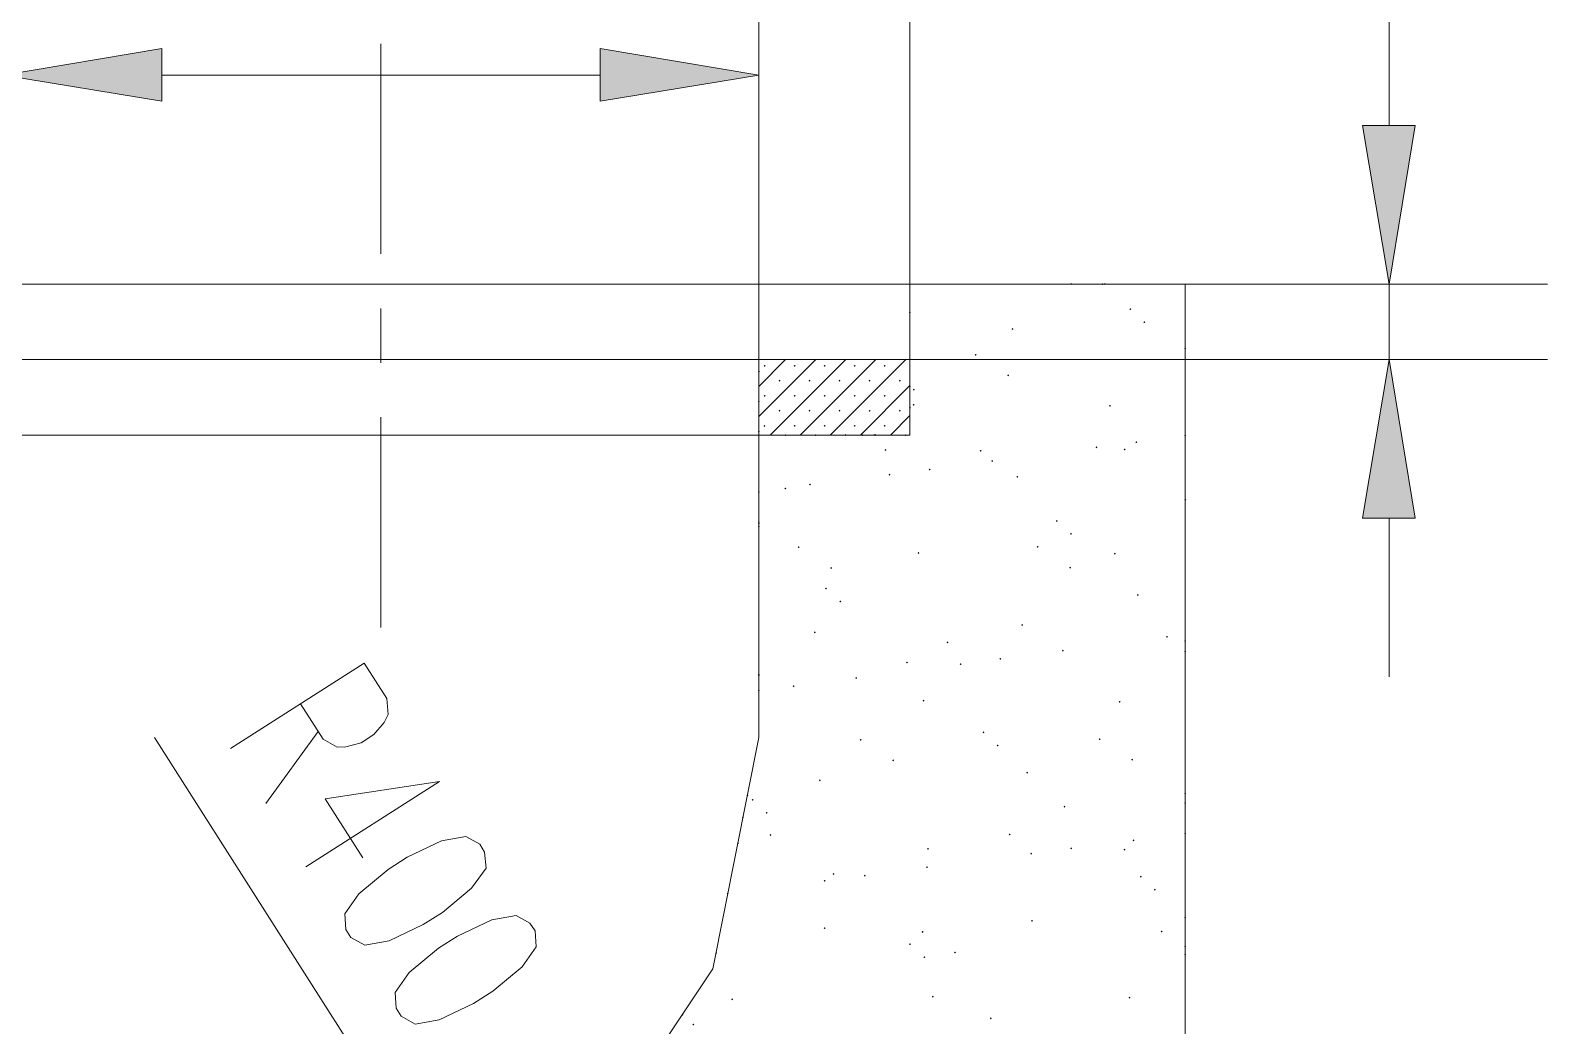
# Model space of a CAD drawing. Header units: millimetres. Extents: x 0 to 414, y 0 to 292.
# Drawn here: x 310.73 to 330.51, y 231.49 to 244.46 of the extents above; entities that cross this region are included whole.
import ezdxf

# ---------------------------------------------------------------- set-up
doc = ezdxf.new("R2010")
doc.units = ezdxf.units.MM

msp = doc.modelspace()

# ---------------------------------------------------------------- hatches: boundary and pattern name
h = msp.add_hatch(color=0)
h.dxf.hatch_style = 2
h.paths.add_polyline_path([(312.448222, 244.224528), (310.380944, 243.878806), (312.448222, 243.536611)])
h = msp.add_hatch(color=0)
h.dxf.hatch_style = 2
h.paths.add_polyline_path([(318.159694, 244.224528), (320.226972, 243.878806), (318.159694, 243.536611)])
h = msp.add_hatch(color=0)
h.dxf.hatch_style = 2
h.paths.add_polyline_path([(328.093917, 243.222639), (328.439639, 241.155361), (328.781833, 243.222639)])
h = msp.add_hatch(color=0)
h.dxf.hatch_style = 2
h.paths.add_polyline_path([(324.298028, 241.142308), (324.284975, 241.155361), (324.298028, 241.168414), (324.311081, 241.155361)])
h = msp.add_hatch(color=0)
h.dxf.hatch_style = 2
h.paths.add_polyline_path([(324.298028, 241.142308), (324.284975, 241.155361), (324.298028, 241.168414), (324.311081, 241.155361)])
h = msp.add_hatch(color=0)
h.dxf.hatch_style = 2
h.paths.add_polyline_path([(324.70725, 241.142308), (324.694197, 241.155361), (324.70725, 241.168414), (324.720303, 241.155361)])
h = msp.add_hatch(color=0)
h.dxf.hatch_style = 2
h.paths.add_polyline_path([(324.70725, 241.142308), (324.694197, 241.155361), (324.70725, 241.168414), (324.720303, 241.155361)])
h = msp.add_hatch(color=0)
h.dxf.hatch_style = 2
h.paths.add_polyline_path([(324.70725, 241.142308), (324.694197, 241.155361), (324.70725, 241.168414), (324.720303, 241.155361)])
h = msp.add_hatch(color=0)
h.dxf.hatch_style = 2
h.paths.add_polyline_path([(324.735472, 241.142308), (324.722419, 241.155361), (324.735472, 241.168414), (324.748525, 241.155361)])
h = msp.add_hatch(color=0)
h.dxf.hatch_style = 2
h.paths.add_polyline_path([(324.735472, 241.142308), (324.722419, 241.155361), (324.735472, 241.168414), (324.748525, 241.155361)])
h = msp.add_hatch(color=0)
h.dxf.hatch_style = 2
h.paths.add_polyline_path([(324.735472, 241.142308), (324.722419, 241.155361), (324.735472, 241.168414), (324.748525, 241.155361)])
h = msp.add_hatch(color=0)
h.dxf.hatch_style = 2
h.paths.add_polyline_path([(322.195472, 240.768364), (322.182419, 240.781417), (322.195472, 240.794469), (322.208525, 240.781417)])
h = msp.add_hatch(color=0)
h.dxf.hatch_style = 2
h.paths.add_polyline_path([(322.195472, 240.768364), (322.182419, 240.781417), (322.195472, 240.794469), (322.208525, 240.781417)])
h = msp.add_hatch(color=0)
h.dxf.hatch_style = 2
h.paths.add_polyline_path([(322.195472, 240.768364), (322.182419, 240.781417), (322.195472, 240.794469), (322.208525, 240.781417)])
h = msp.add_hatch(color=0)
h.dxf.hatch_style = 2
h.paths.add_polyline_path([(325.067083, 240.814225), (325.054031, 240.827278), (325.067083, 240.840331), (325.080136, 240.827278)])
h = msp.add_hatch(color=0)
h.dxf.hatch_style = 2
h.paths.add_polyline_path([(325.250528, 240.644892), (325.237475, 240.657944), (325.250528, 240.670997), (325.263581, 240.657944)])
h = msp.add_hatch(color=0)
h.dxf.hatch_style = 2
h.paths.add_polyline_path([(323.5325, 240.556697), (323.519447, 240.56975), (323.5325, 240.582803), (323.545553, 240.56975)])
h = msp.add_hatch(color=0)
h.dxf.hatch_style = 2
h.paths.add_polyline_path([(325.783222, 240.306225), (325.770169, 240.319278), (325.783222, 240.332331), (325.796275, 240.319278)])
h = msp.add_hatch(color=0)
h.dxf.hatch_style = 2
h.paths.add_polyline_path([(320.301056, 240.076919), (320.288003, 240.089972), (320.301056, 240.103025), (320.314108, 240.089972)])
h = msp.add_hatch(color=0)
h.dxf.hatch_style = 2
h.paths.add_polyline_path([(320.692639, 240.076919), (320.679586, 240.089972), (320.692639, 240.103025), (320.705692, 240.089972)])
h = msp.add_hatch(color=0)
h.dxf.hatch_style = 2
h.paths.add_polyline_path([(321.084222, 240.076919), (321.071169, 240.089972), (321.084222, 240.103025), (321.097275, 240.089972)])
h = msp.add_hatch(color=0)
h.dxf.hatch_style = 2
h.paths.add_polyline_path([(321.475806, 240.076919), (321.462753, 240.089972), (321.475806, 240.103025), (321.488858, 240.089972)])
h = msp.add_hatch(color=0)
h.dxf.hatch_style = 2
h.paths.add_polyline_path([(321.867389, 240.076919), (321.854336, 240.089972), (321.867389, 240.103025), (321.880442, 240.089972)])
h = msp.add_hatch(color=0)
h.dxf.hatch_style = 2
h.paths.add_polyline_path([(323.052722, 240.221558), (323.039669, 240.234611), (323.052722, 240.247664), (323.065775, 240.234611)])
h = msp.add_hatch(color=0)
h.dxf.hatch_style = 2
h.paths.add_polyline_path([(325.783222, 240.158058), (325.770169, 240.171111), (325.783222, 240.184164), (325.796275, 240.171111)])
h = msp.add_hatch(color=0)
h.dxf.hatch_style = 2
h.paths.add_polyline_path([(328.093917, 238.103833), (328.439639, 240.171111), (328.781833, 238.103833)])
h = msp.add_hatch(color=0)
h.dxf.hatch_style = 2
h.paths.add_polyline_path([(320.226972, 240.002836), (320.213919, 240.015889), (320.226972, 240.028942), (320.240025, 240.015889)])
h = msp.add_hatch(color=0)
h.dxf.hatch_style = 2
h.paths.add_polyline_path([(320.495083, 239.882892), (320.482031, 239.895944), (320.495083, 239.908997), (320.508136, 239.895944)])
h = msp.add_hatch(color=0)
h.dxf.hatch_style = 2
h.paths.add_polyline_path([(320.886667, 239.882892), (320.873614, 239.895944), (320.886667, 239.908997), (320.899719, 239.895944)])
h = msp.add_hatch(color=0)
h.dxf.hatch_style = 2
h.paths.add_polyline_path([(321.27825, 239.882892), (321.265197, 239.895944), (321.27825, 239.908997), (321.291303, 239.895944)])
h = msp.add_hatch(color=0)
h.dxf.hatch_style = 2
h.paths.add_polyline_path([(321.669833, 239.882892), (321.656781, 239.895944), (321.669833, 239.908997), (321.682886, 239.895944)])
h = msp.add_hatch(color=0)
h.dxf.hatch_style = 2
h.paths.add_polyline_path([(322.064944, 239.882892), (322.051892, 239.895944), (322.064944, 239.908997), (322.077997, 239.895944)])
h = msp.add_hatch(color=0)
h.dxf.hatch_style = 2
h.paths.add_polyline_path([(323.476056, 239.953447), (323.463003, 239.9665), (323.476056, 239.979553), (323.489108, 239.9665)])
h = msp.add_hatch(color=0)
h.dxf.hatch_style = 2
h.paths.add_polyline_path([(320.301056, 239.685336), (320.288003, 239.698389), (320.301056, 239.711442), (320.314108, 239.698389)])
h = msp.add_hatch(color=0)
h.dxf.hatch_style = 2
h.paths.add_polyline_path([(320.692639, 239.685336), (320.679586, 239.698389), (320.692639, 239.711442), (320.705692, 239.698389)])
h = msp.add_hatch(color=0)
h.dxf.hatch_style = 2
h.paths.add_polyline_path([(321.084222, 239.685336), (321.071169, 239.698389), (321.084222, 239.711442), (321.097275, 239.698389)])
h = msp.add_hatch(color=0)
h.dxf.hatch_style = 2
h.paths.add_polyline_path([(321.475806, 239.685336), (321.462753, 239.698389), (321.475806, 239.711442), (321.488858, 239.698389)])
h = msp.add_hatch(color=0)
h.dxf.hatch_style = 2
h.paths.add_polyline_path([(321.867389, 239.685336), (321.854336, 239.698389), (321.867389, 239.711442), (321.880442, 239.698389)])
h = msp.add_hatch(color=0)
h.dxf.hatch_style = 2
h.paths.add_polyline_path([(322.195472, 239.808808), (322.182419, 239.821861), (322.195472, 239.834914), (322.208525, 239.821861)])
h = msp.add_hatch(color=0)
h.dxf.hatch_style = 2
h.paths.add_polyline_path([(322.244861, 239.766475), (322.231808, 239.779528), (322.244861, 239.792581), (322.257914, 239.779528)])
h = msp.add_hatch(color=0)
h.dxf.hatch_style = 2
h.paths.add_polyline_path([(320.226972, 239.611253), (320.213919, 239.624306), (320.226972, 239.637358), (320.240025, 239.624306)])
h = msp.add_hatch(color=0)
h.dxf.hatch_style = 2
h.paths.add_polyline_path([(320.495083, 239.491308), (320.482031, 239.504361), (320.495083, 239.517414), (320.508136, 239.504361)])
h = msp.add_hatch(color=0)
h.dxf.hatch_style = 2
h.paths.add_polyline_path([(320.886667, 239.491308), (320.873614, 239.504361), (320.886667, 239.517414), (320.899719, 239.504361)])
h = msp.add_hatch(color=0)
h.dxf.hatch_style = 2
h.paths.add_polyline_path([(321.27825, 239.491308), (321.265197, 239.504361), (321.27825, 239.517414), (321.291303, 239.504361)])
h = msp.add_hatch(color=0)
h.dxf.hatch_style = 2
h.paths.add_polyline_path([(321.669833, 239.491308), (321.656781, 239.504361), (321.669833, 239.517414), (321.682886, 239.504361)])
h = msp.add_hatch(color=0)
h.dxf.hatch_style = 2
h.paths.add_polyline_path([(322.064944, 239.491308), (322.051892, 239.504361), (322.064944, 239.517414), (322.077997, 239.504361)])
h = msp.add_hatch(color=0)
h.dxf.hatch_style = 2
h.paths.add_polyline_path([(322.195472, 239.530114), (322.182419, 239.543167), (322.195472, 239.556219), (322.208525, 239.543167)])
h = msp.add_hatch(color=0)
h.dxf.hatch_style = 2
h.paths.add_polyline_path([(322.195472, 239.530114), (322.182419, 239.543167), (322.195472, 239.556219), (322.208525, 239.543167)])
h = msp.add_hatch(color=0)
h.dxf.hatch_style = 2
h.paths.add_polyline_path([(322.244861, 239.568919), (322.231808, 239.581972), (322.244861, 239.595025), (322.257914, 239.581972)])
h = msp.add_hatch(color=0)
h.dxf.hatch_style = 2
h.paths.add_polyline_path([(324.8025, 239.554808), (324.789447, 239.567861), (324.8025, 239.580914), (324.815553, 239.567861)])
h = msp.add_hatch(color=0)
h.dxf.hatch_style = 2
h.paths.add_polyline_path([(320.301056, 239.293753), (320.288003, 239.306806), (320.301056, 239.319858), (320.314108, 239.306806)])
h = msp.add_hatch(color=0)
h.dxf.hatch_style = 2
h.paths.add_polyline_path([(320.692639, 239.293753), (320.679586, 239.306806), (320.692639, 239.319858), (320.705692, 239.306806)])
h = msp.add_hatch(color=0)
h.dxf.hatch_style = 2
h.paths.add_polyline_path([(321.084222, 239.293753), (321.071169, 239.306806), (321.084222, 239.319858), (321.097275, 239.306806)])
h = msp.add_hatch(color=0)
h.dxf.hatch_style = 2
h.paths.add_polyline_path([(321.475806, 239.293753), (321.462753, 239.306806), (321.475806, 239.319858), (321.488858, 239.306806)])
h = msp.add_hatch(color=0)
h.dxf.hatch_style = 2
h.paths.add_polyline_path([(321.867389, 239.293753), (321.854336, 239.306806), (321.867389, 239.319858), (321.880442, 239.306806)])
h = msp.add_hatch(color=0)
h.dxf.hatch_style = 2
h.paths.add_polyline_path([(320.226972, 239.219669), (320.213919, 239.232722), (320.226972, 239.245775), (320.240025, 239.232722)])
h = msp.add_hatch(color=0)
h.dxf.hatch_style = 2
h.paths.add_polyline_path([(320.572694, 239.173808), (320.559642, 239.186861), (320.572694, 239.199914), (320.585747, 239.186861)])
h = msp.add_hatch(color=0)
h.dxf.hatch_style = 2
h.paths.add_polyline_path([(320.964278, 239.173808), (320.951225, 239.186861), (320.964278, 239.199914), (320.977331, 239.186861)])
h = msp.add_hatch(color=0)
h.dxf.hatch_style = 2
h.paths.add_polyline_path([(321.355861, 239.173808), (321.342808, 239.186861), (321.355861, 239.199914), (321.368914, 239.186861)])
h = msp.add_hatch(color=0)
h.dxf.hatch_style = 2
h.paths.add_polyline_path([(321.574583, 239.173808), (321.561531, 239.186861), (321.574583, 239.199914), (321.587636, 239.186861)])
h = msp.add_hatch(color=0)
h.dxf.hatch_style = 2
h.paths.add_polyline_path([(321.574583, 239.173808), (321.561531, 239.186861), (321.574583, 239.199914), (321.587636, 239.186861)])
h = msp.add_hatch(color=0)
h.dxf.hatch_style = 2
h.paths.add_polyline_path([(321.729806, 239.173808), (321.716753, 239.186861), (321.729806, 239.199914), (321.742858, 239.186861)])
h = msp.add_hatch(color=0)
h.dxf.hatch_style = 2
h.paths.add_polyline_path([(321.747444, 239.173808), (321.734392, 239.186861), (321.747444, 239.199914), (321.760497, 239.186861)])
h = msp.add_hatch(color=0)
h.dxf.hatch_style = 2
h.paths.add_polyline_path([(322.139028, 239.173808), (322.125975, 239.186861), (322.139028, 239.199914), (322.152081, 239.186861)])
h = msp.add_hatch(color=0)
h.dxf.hatch_style = 2
h.paths.add_polyline_path([(325.144694, 239.082086), (325.131642, 239.095139), (325.144694, 239.108192), (325.157747, 239.095139)])
h = msp.add_hatch(color=0)
h.dxf.hatch_style = 2
h.paths.add_polyline_path([(325.783222, 239.166753), (325.770169, 239.179806), (325.783222, 239.192858), (325.796275, 239.179806)])
h = msp.add_hatch(color=0)
h.dxf.hatch_style = 2
h.paths.add_polyline_path([(325.783222, 239.166753), (325.770169, 239.179806), (325.783222, 239.192858), (325.796275, 239.179806)])
h = msp.add_hatch(color=0)
h.dxf.hatch_style = 2
h.paths.add_polyline_path([(321.877972, 238.979781), (321.864919, 238.992833), (321.877972, 239.005886), (321.891025, 238.992833)])
h = msp.add_hatch(color=0)
h.dxf.hatch_style = 2
h.paths.add_polyline_path([(323.116222, 238.969197), (323.103169, 238.98225), (323.116222, 238.995303), (323.129275, 238.98225)])
h = msp.add_hatch(color=0)
h.dxf.hatch_style = 2
h.paths.add_polyline_path([(324.626111, 239.015058), (324.613058, 239.028111), (324.626111, 239.041164), (324.639164, 239.028111)])
h = msp.add_hatch(color=0)
h.dxf.hatch_style = 2
h.paths.add_polyline_path([(324.993, 238.986836), (324.979947, 238.999889), (324.993, 239.012942), (325.006053, 238.999889)])
h = msp.add_hatch(color=0)
h.dxf.hatch_style = 2
h.paths.add_polyline_path([(321.930889, 238.658753), (321.917836, 238.671806), (321.930889, 238.684858), (321.943942, 238.671806)])
h = msp.add_hatch(color=0)
h.dxf.hatch_style = 2
h.paths.add_polyline_path([(322.453, 238.725781), (322.439947, 238.738833), (322.453, 238.751886), (322.466053, 238.738833)])
h = msp.add_hatch(color=0)
h.dxf.hatch_style = 2
h.paths.add_polyline_path([(323.267917, 238.835142), (323.254864, 238.848194), (323.267917, 238.861247), (323.280969, 238.848194)])
h = msp.add_hatch(color=0)
h.dxf.hatch_style = 2
h.paths.add_polyline_path([(320.572694, 238.478836), (320.559642, 238.491889), (320.572694, 238.504942), (320.585747, 238.491889)])
h = msp.add_hatch(color=0)
h.dxf.hatch_style = 2
h.paths.add_polyline_path([(320.893722, 238.531753), (320.880669, 238.544806), (320.893722, 238.557858), (320.906775, 238.544806)])
h = msp.add_hatch(color=0)
h.dxf.hatch_style = 2
h.paths.add_polyline_path([(323.596, 238.630531), (323.582947, 238.643583), (323.596, 238.656636), (323.609053, 238.643583)])
h = msp.add_hatch(color=0)
h.dxf.hatch_style = 2
h.paths.add_polyline_path([(320.226972, 238.432975), (320.213919, 238.446028), (320.226972, 238.459081), (320.240025, 238.446028)])
h = msp.add_hatch(color=0)
h.dxf.hatch_style = 2
h.paths.add_polyline_path([(325.783222, 238.330669), (325.770169, 238.343722), (325.783222, 238.356775), (325.796275, 238.343722)])
h = msp.add_hatch(color=0)
h.dxf.hatch_style = 2
h.paths.add_polyline_path([(320.226972, 238.041392), (320.213919, 238.054444), (320.226972, 238.067497), (320.240025, 238.054444)])
h = msp.add_hatch(color=0)
h.dxf.hatch_style = 2
h.paths.add_polyline_path([(320.226972, 238.041392), (320.213919, 238.054444), (320.226972, 238.067497), (320.240025, 238.054444)])
h = msp.add_hatch(color=0)
h.dxf.hatch_style = 2
h.paths.add_polyline_path([(320.226972, 238.041392), (320.213919, 238.054444), (320.226972, 238.067497), (320.240025, 238.054444)])
h = msp.add_hatch(color=0)
h.dxf.hatch_style = 2
h.paths.add_polyline_path([(320.226972, 238.020225), (320.213919, 238.033278), (320.226972, 238.046331), (320.240025, 238.033278)])
h = msp.add_hatch(color=0)
h.dxf.hatch_style = 2
h.paths.add_polyline_path([(320.226972, 237.981419), (320.213919, 237.994472), (320.226972, 238.007525), (320.240025, 237.994472)])
h = msp.add_hatch(color=0)
h.dxf.hatch_style = 2
h.paths.add_polyline_path([(320.226972, 237.981419), (320.213919, 237.994472), (320.226972, 238.007525), (320.240025, 237.994472)])
h = msp.add_hatch(color=0)
h.dxf.hatch_style = 2
h.paths.add_polyline_path([(320.226972, 237.981419), (320.213919, 237.994472), (320.226972, 238.007525), (320.240025, 237.994472)])
h = msp.add_hatch(color=0)
h.dxf.hatch_style = 2
h.paths.add_polyline_path([(324.111056, 238.055503), (324.098003, 238.068556), (324.111056, 238.081608), (324.124108, 238.068556)])
h = msp.add_hatch(color=0)
h.dxf.hatch_style = 2
h.paths.add_polyline_path([(324.2945, 237.886169), (324.281447, 237.899222), (324.2945, 237.912275), (324.307553, 237.899222)])
h = msp.add_hatch(color=0)
h.dxf.hatch_style = 2
h.paths.add_polyline_path([(320.745556, 237.713308), (320.732503, 237.726361), (320.745556, 237.739414), (320.758608, 237.726361)])
h = msp.add_hatch(color=0)
h.dxf.hatch_style = 2
h.paths.add_polyline_path([(323.860583, 237.716836), (323.847531, 237.729889), (323.860583, 237.742942), (323.873636, 237.729889)])
h = msp.add_hatch(color=0)
h.dxf.hatch_style = 2
h.paths.add_polyline_path([(322.308361, 237.639225), (322.295308, 237.652278), (322.308361, 237.665331), (322.321414, 237.652278)])
h = msp.add_hatch(color=0)
h.dxf.hatch_style = 2
h.paths.add_polyline_path([(324.866, 237.628642), (324.852947, 237.641694), (324.866, 237.654747), (324.879053, 237.641694)])
h = msp.add_hatch(color=0)
h.dxf.hatch_style = 2
h.paths.add_polyline_path([(321.168889, 237.441669), (321.155836, 237.454722), (321.168889, 237.467775), (321.181942, 237.454722)])
h = msp.add_hatch(color=0)
h.dxf.hatch_style = 2
h.paths.add_polyline_path([(324.283917, 237.448725), (324.270864, 237.461778), (324.283917, 237.474831), (324.296969, 237.461778)])
h = msp.add_hatch(color=0)
h.dxf.hatch_style = 2
h.paths.add_polyline_path([(321.101861, 237.177086), (321.088808, 237.190139), (321.101861, 237.203192), (321.114914, 237.190139)])
h = msp.add_hatch(color=0)
h.dxf.hatch_style = 2
h.paths.add_polyline_path([(325.165861, 237.088892), (325.152808, 237.101944), (325.165861, 237.114997), (325.178914, 237.101944)])
h = msp.add_hatch(color=0)
h.dxf.hatch_style = 2
h.paths.add_polyline_path([(321.288833, 237.007753), (321.275781, 237.020806), (321.288833, 237.033858), (321.301886, 237.020806)])
h = msp.add_hatch(color=0)
h.dxf.hatch_style = 2
h.paths.add_polyline_path([(323.6595, 236.700836), (323.646447, 236.713889), (323.6595, 236.726942), (323.672553, 236.713889)])
h = msp.add_hatch(color=0)
h.dxf.hatch_style = 2
h.paths.add_polyline_path([(320.957222, 236.605586), (320.944169, 236.618639), (320.957222, 236.631692), (320.970275, 236.618639)])
h = msp.add_hatch(color=0)
h.dxf.hatch_style = 2
h.paths.add_polyline_path([(325.546861, 236.545614), (325.533808, 236.558667), (325.546861, 236.571719), (325.559914, 236.558667)])
h = msp.add_hatch(color=0)
h.dxf.hatch_style = 2
h.paths.add_polyline_path([(325.783222, 236.492697), (325.770169, 236.50575), (325.783222, 236.518803), (325.796275, 236.50575)])
h = msp.add_hatch(color=0)
h.dxf.hatch_style = 2
h.paths.add_polyline_path([(322.685833, 236.475058), (322.672781, 236.488111), (322.685833, 236.501164), (322.698886, 236.488111)])
h = msp.add_hatch(color=0)
h.dxf.hatch_style = 2
h.paths.add_polyline_path([(324.188667, 236.365697), (324.175614, 236.37875), (324.188667, 236.391803), (324.201719, 236.37875)])
h = msp.add_hatch(color=0)
h.dxf.hatch_style = 2
h.paths.add_polyline_path([(325.783222, 236.355114), (325.770169, 236.368167), (325.783222, 236.381219), (325.796275, 236.368167)])
h = msp.add_hatch(color=0)
h.dxf.hatch_style = 2
h.paths.add_polyline_path([(322.156667, 236.210475), (322.143614, 236.223528), (322.156667, 236.236581), (322.169719, 236.223528)])
h = msp.add_hatch(color=0)
h.dxf.hatch_style = 2
h.paths.add_polyline_path([(322.855167, 236.189308), (322.842114, 236.202361), (322.855167, 236.215414), (322.868219, 236.202361)])
h = msp.add_hatch(color=0)
h.dxf.hatch_style = 2
h.paths.add_polyline_path([(323.37375, 236.259864), (323.360697, 236.272917), (323.37375, 236.285969), (323.386803, 236.272917)])
h = msp.add_hatch(color=0)
h.dxf.hatch_style = 2
h.paths.add_polyline_path([(320.226972, 236.051725), (320.213919, 236.064778), (320.226972, 236.077831), (320.240025, 236.064778)])
h = msp.add_hatch(color=0)
h.dxf.hatch_style = 2
h.paths.add_polyline_path([(320.226972, 236.051725), (320.213919, 236.064778), (320.226972, 236.077831), (320.240025, 236.064778)])
h = msp.add_hatch(color=0)
h.dxf.hatch_style = 2
h.paths.add_polyline_path([(320.226972, 236.051725), (320.213919, 236.064778), (320.226972, 236.077831), (320.240025, 236.064778)])
h = msp.add_hatch(color=0)
h.dxf.hatch_style = 2
h.paths.add_polyline_path([(320.226972, 236.044669), (320.213919, 236.057722), (320.226972, 236.070775), (320.240025, 236.057722)])
h = msp.add_hatch(color=0)
h.dxf.hatch_style = 2
h.paths.add_polyline_path([(320.682056, 235.903558), (320.669003, 235.916611), (320.682056, 235.929664), (320.695108, 235.916611)])
h = msp.add_hatch(color=0)
h.dxf.hatch_style = 2
h.paths.add_polyline_path([(321.496972, 236.009392), (321.483919, 236.022444), (321.496972, 236.035497), (321.510025, 236.022444)])
h = msp.add_hatch(color=0)
h.dxf.hatch_style = 2
h.paths.add_polyline_path([(320.226972, 235.843586), (320.213919, 235.856639), (320.226972, 235.869692), (320.240025, 235.856639)])
h = msp.add_hatch(color=0)
h.dxf.hatch_style = 2
h.paths.add_polyline_path([(320.226972, 235.843586), (320.213919, 235.856639), (320.226972, 235.869692), (320.240025, 235.856639)])
h = msp.add_hatch(color=0)
h.dxf.hatch_style = 2
h.paths.add_polyline_path([(320.226972, 235.843586), (320.213919, 235.856639), (320.226972, 235.869692), (320.240025, 235.856639)])
h = msp.add_hatch(color=0)
h.dxf.hatch_style = 2
h.paths.add_polyline_path([(322.371861, 235.713058), (322.358808, 235.726111), (322.371861, 235.739164), (322.384914, 235.726111)])
h = msp.add_hatch(color=0)
h.dxf.hatch_style = 2
h.paths.add_polyline_path([(324.9295, 235.698947), (324.916447, 235.712), (324.9295, 235.725053), (324.942553, 235.712)])
h = msp.add_hatch(color=0)
h.dxf.hatch_style = 2
h.paths.add_polyline_path([(323.155028, 235.300308), (323.141975, 235.313361), (323.155028, 235.326414), (323.168081, 235.313361)])
h = msp.add_hatch(color=0)
h.dxf.hatch_style = 2
h.paths.add_polyline_path([(321.553417, 235.205058), (321.540364, 235.218111), (321.553417, 235.231164), (321.566469, 235.218111)])
h = msp.add_hatch(color=0)
h.dxf.hatch_style = 2
h.paths.add_polyline_path([(323.338472, 235.130975), (323.325419, 235.144028), (323.338472, 235.157081), (323.351525, 235.144028)])
h = msp.add_hatch(color=0)
h.dxf.hatch_style = 2
h.paths.add_polyline_path([(324.668444, 235.212114), (324.655392, 235.225167), (324.668444, 235.238219), (324.681497, 235.225167)])
h = msp.add_hatch(color=0)
h.dxf.hatch_style = 2
h.paths.add_polyline_path([(321.97675, 234.936947), (321.963697, 234.95), (321.97675, 234.963053), (321.989803, 234.95)])
h = msp.add_hatch(color=0)
h.dxf.hatch_style = 2
h.paths.add_polyline_path([(325.091778, 234.944003), (325.078725, 234.957056), (325.091778, 234.970108), (325.104831, 234.957056)])
h = msp.add_hatch(color=0)
h.dxf.hatch_style = 2
h.paths.add_polyline_path([(323.723, 234.774669), (323.709947, 234.787722), (323.723, 234.800775), (323.736053, 234.787722)])
h = msp.add_hatch(color=0)
h.dxf.hatch_style = 2
h.paths.add_polyline_path([(321.020722, 234.675892), (321.007669, 234.688944), (321.020722, 234.701997), (321.033775, 234.688944)])
h = msp.add_hatch(color=0)
h.dxf.hatch_style = 2
h.paths.add_polyline_path([(325.783222, 234.503031), (325.770169, 234.516083), (325.783222, 234.529136), (325.796275, 234.516083)])
h = msp.add_hatch(color=0)
h.dxf.hatch_style = 2
h.paths.add_polyline_path([(320.078806, 234.481864), (320.065753, 234.494917), (320.078806, 234.507969), (320.091858, 234.494917)])
h = msp.add_hatch(color=0)
h.dxf.hatch_style = 2
h.paths.add_polyline_path([(320.078806, 234.481864), (320.065753, 234.494917), (320.078806, 234.507969), (320.091858, 234.494917)])
h = msp.add_hatch(color=0)
h.dxf.hatch_style = 2
h.paths.add_polyline_path([(320.078806, 234.481864), (320.065753, 234.494917), (320.078806, 234.507969), (320.091858, 234.494917)])
h = msp.add_hatch(color=0)
h.dxf.hatch_style = 2
h.paths.add_polyline_path([(320.145833, 234.421892), (320.132781, 234.434944), (320.145833, 234.447997), (320.158886, 234.434944)])
h = msp.add_hatch(color=0)
h.dxf.hatch_style = 2
h.paths.add_polyline_path([(324.209833, 234.333697), (324.196781, 234.34675), (324.209833, 234.359803), (324.222886, 234.34675)])
h = msp.add_hatch(color=0)
h.dxf.hatch_style = 2
h.paths.add_polyline_path([(325.783222, 234.379558), (325.770169, 234.392611), (325.783222, 234.405664), (325.796275, 234.392611)])
h = msp.add_hatch(color=0)
h.dxf.hatch_style = 2
h.paths.add_polyline_path([(320.018833, 234.192586), (320.005781, 234.205639), (320.018833, 234.218692), (320.031886, 234.205639)])
h = msp.add_hatch(color=0)
h.dxf.hatch_style = 2
h.paths.add_polyline_path([(320.018833, 234.192586), (320.005781, 234.205639), (320.018833, 234.218692), (320.031886, 234.205639)])
h = msp.add_hatch(color=0)
h.dxf.hatch_style = 2
h.paths.add_polyline_path([(320.329278, 234.252558), (320.316225, 234.265611), (320.329278, 234.278664), (320.342331, 234.265611)])
h = msp.add_hatch(color=0)
h.dxf.hatch_style = 2
h.paths.add_polyline_path([(320.378667, 233.963281), (320.365614, 233.976333), (320.378667, 233.989386), (320.391719, 233.976333)])
h = msp.add_hatch(color=0)
h.dxf.hatch_style = 2
h.paths.add_polyline_path([(323.493694, 233.970336), (323.480642, 233.983389), (323.493694, 233.996442), (323.506747, 233.983389)])
h = msp.add_hatch(color=0)
h.dxf.hatch_style = 2
h.paths.add_polyline_path([(325.783222, 233.984447), (325.770169, 233.9975), (325.783222, 234.010553), (325.796275, 233.9975)])
h = msp.add_hatch(color=0)
h.dxf.hatch_style = 2
h.paths.add_polyline_path([(319.955333, 233.857447), (319.942281, 233.8705), (319.955333, 233.883553), (319.968386, 233.8705)])
h = msp.add_hatch(color=0)
h.dxf.hatch_style = 2
h.paths.add_polyline_path([(322.431833, 233.783364), (322.418781, 233.796417), (322.431833, 233.809469), (322.444886, 233.796417)])
h = msp.add_hatch(color=0)
h.dxf.hatch_style = 2
h.paths.add_polyline_path([(323.775917, 233.719864), (323.762864, 233.732917), (323.775917, 233.745969), (323.788969, 233.732917)])
h = msp.add_hatch(color=0)
h.dxf.hatch_style = 2
h.paths.add_polyline_path([(324.298028, 233.790419), (324.284975, 233.803472), (324.298028, 233.816525), (324.311081, 233.803472)])
h = msp.add_hatch(color=0)
h.dxf.hatch_style = 2
h.paths.add_polyline_path([(324.993, 233.772781), (324.979947, 233.785833), (324.993, 233.798886), (325.006053, 233.785833)])
h = msp.add_hatch(color=0)
h.dxf.hatch_style = 2
h.paths.add_polyline_path([(325.109417, 233.896253), (325.096364, 233.909306), (325.109417, 233.922358), (325.122469, 233.909306)])
h = msp.add_hatch(color=0)
h.dxf.hatch_style = 2
h.paths.add_polyline_path([(322.417722, 233.543475), (322.404669, 233.556528), (322.417722, 233.569581), (322.430775, 233.556528)])
h = msp.add_hatch(color=0)
h.dxf.hatch_style = 2
h.paths.add_polyline_path([(321.084222, 233.367086), (321.071169, 233.380139), (321.084222, 233.393192), (321.097275, 233.380139)])
h = msp.add_hatch(color=0)
h.dxf.hatch_style = 2
h.paths.add_polyline_path([(321.200639, 233.455281), (321.187586, 233.468333), (321.200639, 233.481386), (321.213692, 233.468333)])
h = msp.add_hatch(color=0)
h.dxf.hatch_style = 2
h.paths.add_polyline_path([(321.606333, 233.434114), (321.593281, 233.447167), (321.606333, 233.460219), (321.619386, 233.447167)])
h = msp.add_hatch(color=0)
h.dxf.hatch_style = 2
h.paths.add_polyline_path([(325.204667, 233.420003), (325.191614, 233.433056), (325.204667, 233.446108), (325.217719, 233.433056)])
h = msp.add_hatch(color=0)
h.dxf.hatch_style = 2
h.paths.add_polyline_path([(319.821278, 233.201281), (319.808225, 233.214333), (319.821278, 233.227386), (319.834331, 233.214333)])
h = msp.add_hatch(color=0)
h.dxf.hatch_style = 2
h.paths.add_polyline_path([(319.821278, 233.201281), (319.808225, 233.214333), (319.821278, 233.227386), (319.834331, 233.214333)])
h = msp.add_hatch(color=0)
h.dxf.hatch_style = 2
h.paths.add_polyline_path([(325.388111, 233.250669), (325.375058, 233.263722), (325.388111, 233.276775), (325.401164, 233.263722)])
h = msp.add_hatch(color=0)
h.dxf.hatch_style = 2
h.paths.add_polyline_path([(321.084222, 232.749725), (321.071169, 232.762778), (321.084222, 232.775831), (321.097275, 232.762778)])
h = msp.add_hatch(color=0)
h.dxf.hatch_style = 2
h.paths.add_polyline_path([(323.7865, 232.844975), (323.773447, 232.858028), (323.7865, 232.871081), (323.799553, 232.858028)])
h = msp.add_hatch(color=0)
h.dxf.hatch_style = 2
h.paths.add_polyline_path([(325.783222, 232.890836), (325.770169, 232.903889), (325.783222, 232.916942), (325.796275, 232.903889)])
h = msp.add_hatch(color=0)
h.dxf.hatch_style = 2
h.paths.add_polyline_path([(322.195472, 232.541586), (322.182419, 232.554639), (322.195472, 232.567692), (322.208525, 232.554639)])
h = msp.add_hatch(color=0)
h.dxf.hatch_style = 2
h.paths.add_polyline_path([(322.361278, 232.700336), (322.348225, 232.713389), (322.361278, 232.726442), (322.374331, 232.713389)])
h = msp.add_hatch(color=0)
h.dxf.hatch_style = 2
h.paths.add_polyline_path([(325.476306, 232.707392), (325.463253, 232.720444), (325.476306, 232.733497), (325.489358, 232.720444)])
h = msp.add_hatch(color=0)
h.dxf.hatch_style = 2
h.paths.add_polyline_path([(319.669583, 232.425169), (319.656531, 232.438222), (319.669583, 232.451275), (319.682636, 232.438222)])
h = msp.add_hatch(color=0)
h.dxf.hatch_style = 2
h.paths.add_polyline_path([(319.669583, 232.425169), (319.656531, 232.438222), (319.669583, 232.451275), (319.682636, 232.438222)])
h = msp.add_hatch(color=0)
h.dxf.hatch_style = 2
h.paths.add_polyline_path([(322.382444, 232.372253), (322.369392, 232.385306), (322.382444, 232.398358), (322.395497, 232.385306)])
h = msp.add_hatch(color=0)
h.dxf.hatch_style = 2
h.paths.add_polyline_path([(322.784611, 232.432225), (322.771558, 232.445278), (322.784611, 232.458331), (322.797664, 232.445278)])
h = msp.add_hatch(color=0)
h.dxf.hatch_style = 2
h.paths.add_polyline_path([(325.783222, 232.509836), (325.770169, 232.522889), (325.783222, 232.535942), (325.796275, 232.522889)])
h = msp.add_hatch(color=0)
h.dxf.hatch_style = 2
h.paths.add_polyline_path([(325.783222, 232.509836), (325.770169, 232.522889), (325.783222, 232.535942), (325.796275, 232.522889)])
h = msp.add_hatch(color=0)
h.dxf.hatch_style = 2
h.paths.add_polyline_path([(325.783222, 232.404003), (325.770169, 232.417056), (325.783222, 232.430108), (325.796275, 232.417056)])
h = msp.add_hatch(color=0)
h.dxf.hatch_style = 2
h.paths.add_polyline_path([(319.877722, 231.821919), (319.864669, 231.834972), (319.877722, 231.848025), (319.890775, 231.834972)])
h = msp.add_hatch(color=0)
h.dxf.hatch_style = 2
h.paths.add_polyline_path([(322.495333, 231.857197), (322.482281, 231.87025), (322.495333, 231.883303), (322.508386, 231.87025)])
h = msp.add_hatch(color=0)
h.dxf.hatch_style = 2
h.paths.add_polyline_path([(325.0565, 231.843086), (325.043447, 231.856139), (325.0565, 231.869192), (325.069553, 231.856139)])
h = msp.add_hatch(color=0)
h.dxf.hatch_style = 2
h.paths.add_polyline_path([(319.232139, 231.624364), (319.219086, 231.637417), (319.232139, 231.650469), (319.245192, 231.637417)])
h = msp.add_hatch(color=0)
h.dxf.hatch_style = 2
h.paths.add_polyline_path([(323.250278, 231.574975), (323.237225, 231.588028), (323.250278, 231.601081), (323.263331, 231.588028)])
h = msp.add_hatch(color=0)
h.dxf.hatch_style = 2
h.paths.add_polyline_path([(319.37325, 231.493836), (319.360197, 231.506889), (319.37325, 231.519942), (319.386303, 231.506889)])

# ---------------------------------------------------------------- linework, layer by layer
at = {"color": 0, "lineweight": 0}
for points in [[(322.195472, 241.155361), (322.195472, 249.978333)], [(328.439639, 243.222639), (328.439639, 248.877667)], [(320.226972, 240.171111), (320.226972, 245.946083)], [(315.302194, 244.2845), (315.302194, 241.546944)], [(312.448222, 243.878806), (318.159694, 243.878806)], [(296.679056, 241.155361), (329.275722, 241.155361)], [(322.195472, 241.155361), (322.195472, 239.186861)], [(323.18325, 241.155361), (330.506917, 241.155361)], [(325.783222, 241.155361), (325.783222, 222.444028)], [(328.439639, 240.171111), (328.439639, 241.155361)], [(315.302194, 240.837861), (315.302194, 240.128778)], [(308.408917, 240.171111), (322.195472, 240.171111)], [(320.226972, 239.821861), (320.576222, 240.171111)], [(320.226972, 239.430278), (320.967806, 240.171111)], [(320.226972, 240.171111), (320.226972, 235.246333)], [(320.375139, 239.186861), (321.359389, 240.171111)], [(320.766722, 239.186861), (321.750972, 240.171111)], [(321.158306, 239.186861), (322.142556, 240.171111)], [(322.195472, 240.171111), (330.506917, 240.171111)], [(321.549889, 239.186861), (322.195472, 239.832444)], [(315.302194, 239.419694), (315.302194, 236.682139)], [(321.941472, 239.186861), (322.195472, 239.440861)], [(295.730083, 239.186861), (322.195472, 239.186861)], [(328.439639, 238.103833), (328.439639, 236.036556)], [(315.083472, 236.216472), (313.34075, 235.105222)], [(315.083472, 236.216472), (315.379806, 235.754333), (315.393917, 235.546194), (315.344528, 235.443889), (315.210472, 235.285139), (315.044667, 235.179306), (314.843583, 235.126389), (314.730694, 235.122861), (314.54725, 235.225167), (314.254444, 235.687306)], [(314.48375, 235.327472), (313.799361, 234.385556)], [(312.349444, 227.368806), (315.365694, 227.968528), (317.919806, 229.675972), (319.62725, 232.233611), (320.226972, 235.246333)], [(312.349444, 235.246333), (315.471528, 230.349778)], [(316.064194, 234.674833), (314.321472, 233.563583)], [(316.064194, 234.674833), (314.575472, 234.449056), (315.065833, 233.68)]]:
    msp.add_lwpolyline(points, dxfattribs=at)
for points in [[(312.448222, 244.224528), (310.380944, 243.878806), (312.448222, 243.536611)], [(318.159694, 244.224528), (320.226972, 243.878806), (318.159694, 243.536611)], [(328.093917, 243.222639), (328.439639, 241.155361), (328.781833, 243.222639)], [(328.093917, 238.103833), (328.439639, 240.171111), (328.781833, 238.103833)], [(316.589833, 233.856389), (316.406389, 233.955167), (316.092417, 233.898722), (315.644389, 233.687056), (315.397444, 233.528306), (315.012917, 233.210806), (314.829472, 232.94975), (314.843583, 232.745139), (314.910611, 232.639306), (315.090528, 232.540528), (315.408028, 232.596972), (315.852528, 232.808639), (316.103, 232.967389), (316.484, 233.284889), (316.670972, 233.545944), (316.653333, 233.754083)], [(317.242472, 232.829806), (317.062556, 232.928583), (316.748583, 232.872139), (316.300556, 232.660472), (316.050083, 232.501722), (315.669083, 232.184222), (315.485639, 231.923167), (315.49975, 231.718556), (315.56325, 231.61625), (315.746694, 231.513944), (316.060667, 231.570389), (316.508694, 231.782056), (316.759167, 231.940806), (317.140167, 232.258306), (317.323611, 232.519361), (317.3095, 232.7275)]]:
    msp.add_lwpolyline(points, close=True, dxfattribs=at)

doc.saveas('drawing.dxf')
